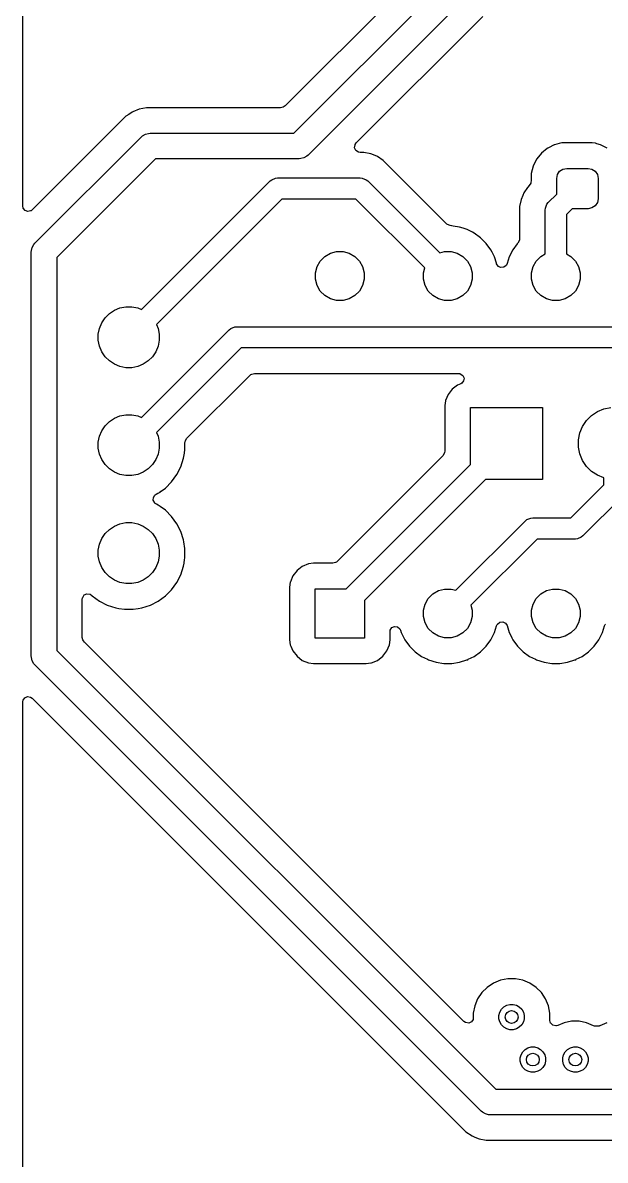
# Model space of a CAD drawing. Header units: inches. Extents: x 1.32 to 5.22, y -7.01 to -1.14.
# Drawn here: x 1.319 to 1.858, y -4.975 to -3.921 of the extents above; entities that cross this region are included whole.
import ezdxf

# ---------------------------------------------------------------- set-up
doc = ezdxf.new("R2010")
doc.units = ezdxf.units.IN
doc.header["$MEASUREMENT"] = 0
doc.layers.add('F.Cu', color=13, linetype='CONTINUOUS', true_color=0xc83434)

msp = doc.modelspace()

# ---------------------------------------------------------------- linework, layer by layer
at = {"layer": 'F.Cu', "linetype": 'CONTINUOUS'}
for p, q in [((1.3189, -4.091), (1.3189, -3.8033)), ((1.7096, -3.8505), (1.562, -3.9981)), ((1.5699, -4.0236), (1.7239, -3.8696)), ((1.7372, -3.8898), (1.5832, -4.0438)), ((1.6278, -4.0326), (1.745, -3.9153)), ((1.4202, -4.004), (1.4171, -4.0061)), ((1.421, -4.0037), (1.4202, -4.004)), ((1.4202, -4.004), (1.4202, -4.004)), ((1.4267, -4.0013), (1.421, -4.0037)), ((1.421, -4.0037), (1.421, -4.0037)), ((1.4335, -4), (1.4267, -4.0013)), ((1.4267, -4.0013), (1.4267, -4.0013)), ((1.5577, -4), (1.4335, -4)), ((1.56, -3.9994), (1.5577, -4)), ((1.5609, -3.9989), (1.56, -3.9994)), ((1.562, -3.9981), (1.5609, -3.9989)), ((1.4144, -4.0079), (1.3277, -4.0946)), ((1.4171, -4.0061), (1.4144, -4.0079)), ((1.4144, -4.0079), (1.4144, -4.0079)), ((1.4171, -4.0061), (1.4171, -4.0061)), ((1.4287, -4.0271), (1.4298, -4.0261)), ((1.4298, -4.0261), (1.4325, -4.0245)), ((1.4325, -4.0245), (1.4355, -4.0237)), ((1.4355, -4.0237), (1.437, -4.0236)), ((1.437, -4.0236), (1.5699, -4.0236)), ((1.3302, -4.1255), (1.4287, -4.0271)), ((1.6263, -4.037), (1.6267, -4.0343)), ((1.6267, -4.0343), (1.6268, -4.034)), ((1.6268, -4.034), (1.6278, -4.0326)), ((1.8112, -4.0344), (1.8058, -4.037)), ((1.8113, -4.0343), (1.8112, -4.0344)), ((1.8156, -4.0332), (1.8113, -4.0343)), ((1.8113, -4.0343), (1.8113, -4.0343)), ((1.8113, -4.0343), (1.8113, -4.0343)), ((1.8183, -4.0326), (1.8156, -4.0332)), ((1.8184, -4.0326), (1.8183, -4.0326)), ((1.8183, -4.0326), (1.8183, -4.0326)), ((1.8186, -4.0325), (1.8184, -4.0326)), ((1.8197, -4.0325), (1.8186, -4.0325)), ((1.8198, -4.0325), (1.8197, -4.0325)), ((1.8199, -4.0325), (1.8198, -4.0325)), ((1.8453, -4.0325), (1.8199, -4.0325)), ((1.8458, -4.0325), (1.8453, -4.0325)), ((1.8453, -4.0325), (1.8453, -4.0325)), ((1.8461, -4.0325), (1.8458, -4.0325)), ((1.8458, -4.0325), (1.8458, -4.0325)), ((1.8494, -4.0327), (1.8461, -4.0325)), ((1.8507, -4.0335), (1.8494, -4.0327)), ((1.8539, -4.0343), (1.8507, -4.0335)), ((1.8603, -4.0375), (1.8539, -4.0343)), ((1.8539, -4.0343), (1.8539, -4.0343)), ((1.4419, -4.0472), (1.3504, -4.1388)), ((1.5748, -4.0472), (1.4419, -4.0472)), ((1.5763, -4.0471), (1.5748, -4.0472)), ((1.5793, -4.0463), (1.5763, -4.0471)), ((1.582, -4.0448), (1.5793, -4.0463)), ((1.5832, -4.0438), (1.582, -4.0448)), ((1.6274, -4.0395), (1.6263, -4.037)), ((1.6297, -4.041), (1.6274, -4.0395)), ((1.6302, -4.0411), (1.6297, -4.041)), ((1.6315, -4.0413), (1.6302, -4.0411)), ((1.6348, -4.0413), (1.6315, -4.0413)), ((1.6413, -4.0426), (1.6348, -4.0413)), ((1.6348, -4.0413), (1.6348, -4.0413)), ((1.6348, -4.0413), (1.6348, -4.0413)), ((1.6421, -4.043), (1.6413, -4.0426)), ((1.6413, -4.0426), (1.6413, -4.0426)), ((1.6413, -4.0426), (1.6413, -4.0426)), ((1.6413, -4.0426), (1.6413, -4.0426)), ((1.6413, -4.0426), (1.6413, -4.0426)), ((1.6413, -4.0426), (1.6413, -4.0426)), ((1.6474, -4.0451), (1.6421, -4.043)), ((1.6421, -4.043), (1.6421, -4.043)), ((1.6421, -4.043), (1.6421, -4.043)), ((1.6528, -4.0488), (1.6474, -4.0451)), ((1.6474, -4.0451), (1.6474, -4.0451)), ((1.6474, -4.0451), (1.6474, -4.0451)), ((1.6474, -4.0451), (1.6474, -4.0451)), ((1.6474, -4.0451), (1.6474, -4.0451)), ((1.7993, -4.042), (1.7949, -4.0474)), ((1.8047, -4.0377), (1.7993, -4.042)), ((1.7993, -4.042), (1.7993, -4.042)), ((1.7993, -4.042), (1.7993, -4.042)), ((1.8048, -4.0376), (1.8047, -4.0377)), ((1.8049, -4.0375), (1.8048, -4.0376)), ((1.8058, -4.037), (1.8049, -4.0375)), ((1.8049, -4.0375), (1.8049, -4.0375)), ((1.7118, -4.1077), (1.6528, -4.0488)), ((1.6528, -4.0488), (1.6528, -4.0488)), ((1.6528, -4.0488), (1.6528, -4.0488)), ((1.7916, -4.054), (1.7899, -4.061)), ((1.7948, -4.0476), (1.7916, -4.054)), ((1.7916, -4.054), (1.7916, -4.054)), ((1.7949, -4.0475), (1.7948, -4.0476)), ((1.7949, -4.0474), (1.7949, -4.0475)), ((1.8161, -4.0588), (1.8192, -4.0568)), ((1.8192, -4.0568), (1.8227, -4.0561)), ((1.8227, -4.0561), (1.8424, -4.0561)), ((1.8424, -4.0561), (1.846, -4.0568)), ((1.846, -4.0568), (1.849, -4.0588)), ((1.4289, -4.1869), (1.548, -4.0678)), ((1.548, -4.0678), (1.5495, -4.0666)), ((1.5495, -4.0666), (1.553, -4.0651)), ((1.5495, -4.0666), (1.5495, -4.0666)), ((1.553, -4.0651), (1.5549, -4.065)), ((1.5549, -4.065), (1.6315, -4.065)), ((1.6315, -4.065), (1.6334, -4.0651)), ((1.6334, -4.0651), (1.637, -4.0666)), ((1.637, -4.0666), (1.637, -4.0666)), ((1.637, -4.0666), (1.6385, -4.0678)), ((1.6385, -4.0678), (1.7051, -4.1345)), ((1.7897, -4.0676), (1.7895, -4.0689)), ((1.7899, -4.061), (1.7897, -4.0626)), ((1.7897, -4.0626), (1.7897, -4.0676)), ((1.8134, -4.0655), (1.8141, -4.0619)), ((1.8134, -4.0801), (1.8134, -4.0655)), ((1.8141, -4.0619), (1.8161, -4.0588)), ((1.849, -4.0588), (1.8511, -4.0619)), ((1.8511, -4.0619), (1.8518, -4.0655)), ((1.8518, -4.0655), (1.8518, -4.0842)), ((1.7829, -4.0789), (1.7819, -4.0814)), ((1.7864, -4.0737), (1.7829, -4.0789)), ((1.7866, -4.0734), (1.7864, -4.0737)), ((1.788, -4.072), (1.7866, -4.0734)), ((1.7866, -4.0734), (1.7866, -4.0734)), ((1.7866, -4.0734), (1.7866, -4.0734)), ((1.7866, -4.0734), (1.7866, -4.0734)), ((1.7866, -4.0734), (1.7866, -4.0734)), ((1.7893, -4.0699), (1.788, -4.072)), ((1.7895, -4.0689), (1.7893, -4.0699)), ((1.559, -4.0846), (1.4428, -4.2008)), ((1.6274, -4.0846), (1.559, -4.0846)), ((1.6912, -4.1484), (1.6274, -4.0846)), ((1.7804, -4.085), (1.7791, -4.0915)), ((1.7819, -4.0814), (1.7804, -4.085)), ((1.7804, -4.085), (1.7804, -4.085)), ((1.7804, -4.085), (1.7804, -4.085)), ((1.8029, -4.0929), (1.8044, -4.0893)), ((1.8044, -4.0893), (1.8056, -4.0878)), ((1.8044, -4.0893), (1.8044, -4.0893)), ((1.8056, -4.0878), (1.8134, -4.0801)), ((1.8511, -4.0877), (1.849, -4.0908)), ((1.8518, -4.0842), (1.8511, -4.0877)), ((1.3192, -4.0927), (1.3189, -4.091)), ((1.3193, -4.093), (1.3192, -4.0927)), ((1.321, -4.0952), (1.3193, -4.093)), ((1.3236, -4.0962), (1.321, -4.0952)), ((1.3262, -4.0956), (1.3236, -4.0962)), ((1.3266, -4.0954), (1.3262, -4.0956)), ((1.3277, -4.0946), (1.3266, -4.0954)), ((1.7791, -4.0915), (1.7791, -4.1209)), ((1.8028, -4.0948), (1.8029, -4.0929)), ((1.8028, -4.1354), (1.8028, -4.0948)), ((1.8278, -4.0935), (1.8224, -4.0989)), ((1.8224, -4.0989), (1.8224, -4.1354)), ((1.8424, -4.0935), (1.8278, -4.0935)), ((1.846, -4.0928), (1.8424, -4.0935)), ((1.849, -4.0908), (1.846, -4.0928)), ((1.7138, -4.1089), (1.7118, -4.1077)), ((1.7148, -4.1092), (1.7138, -4.1089)), ((1.7161, -4.1094), (1.7148, -4.1092)), ((1.7162, -4.1094), (1.7161, -4.1094)), ((1.7161, -4.1094), (1.7161, -4.1094)), ((1.7161, -4.1094), (1.7161, -4.1094)), ((1.7163, -4.1094), (1.7162, -4.1094)), ((1.7176, -4.1096), (1.7163, -4.1094)), ((1.7163, -4.1094), (1.7163, -4.1094)), ((1.7235, -4.1106), (1.7176, -4.1096)), ((1.7176, -4.1096), (1.7176, -4.1096)), ((1.7267, -4.1116), (1.7235, -4.1106)), ((1.7304, -4.1128), (1.7267, -4.1116)), ((1.7353, -4.1153), (1.7304, -4.1128)), ((1.737, -4.1162), (1.7353, -4.1153)), ((1.7429, -4.1205), (1.737, -4.1162)), ((1.748, -4.1256), (1.7429, -4.1205)), ((1.7791, -4.1209), (1.7789, -4.1223)), ((1.3269, -4.1323), (1.3277, -4.1293)), ((1.3277, -4.1293), (1.3292, -4.1267)), ((1.3292, -4.1267), (1.3302, -4.1255)), ((1.7523, -4.1315), (1.748, -4.1256)), ((1.7535, -4.1338), (1.7523, -4.1315)), ((1.7728, -4.1315), (1.7695, -4.1381)), ((1.7768, -4.1261), (1.7728, -4.1315)), ((1.777, -4.1258), (1.7768, -4.1261)), ((1.7774, -4.1254), (1.777, -4.1258)), ((1.7786, -4.1233), (1.7774, -4.1254)), ((1.7789, -4.1223), (1.7786, -4.1233)), ((1.3268, -4.1339), (1.3269, -4.1323)), ((1.3268, -4.5079), (1.3268, -4.1339)), ((1.3504, -4.1388), (1.3504, -4.503)), ((1.5915, -4.1472), (1.5945, -4.142)), ((1.5945, -4.142), (1.5987, -4.1378)), ((1.5987, -4.1378), (1.6039, -4.1348)), ((1.6039, -4.1348), (1.6096, -4.1333)), ((1.6096, -4.1333), (1.6156, -4.1333)), ((1.6156, -4.1333), (1.6213, -4.1348)), ((1.6213, -4.1348), (1.6265, -4.1378)), ((1.6265, -4.1378), (1.6307, -4.142)), ((1.6307, -4.142), (1.6337, -4.1472)), ((1.7051, -4.1345), (1.7096, -4.1333)), ((1.7096, -4.1333), (1.7156, -4.1333)), ((1.7156, -4.1333), (1.7213, -4.1348)), ((1.7213, -4.1348), (1.7265, -4.1378)), ((1.7265, -4.1378), (1.7307, -4.142)), ((1.7307, -4.142), (1.7337, -4.1472)), ((1.7557, -4.1381), (1.7535, -4.1338)), ((1.7576, -4.1439), (1.7557, -4.1381)), ((1.7695, -4.1381), (1.7675, -4.1444)), ((1.7695, -4.1381), (1.7695, -4.1381)), ((1.7915, -4.1472), (1.7945, -4.142)), ((1.7945, -4.142), (1.7987, -4.1378)), ((1.7987, -4.1378), (1.8028, -4.1354)), ((1.8224, -4.1354), (1.8265, -4.1378)), ((1.8265, -4.1378), (1.8307, -4.142)), ((1.8307, -4.142), (1.8337, -4.1472)), ((1.59, -4.1529), (1.5915, -4.1472)), ((1.6337, -4.1472), (1.6352, -4.1529)), ((1.69, -4.1529), (1.6912, -4.1484)), ((1.7337, -4.1472), (1.7352, -4.1529)), ((1.7578, -4.1447), (1.7576, -4.1439)), ((1.7592, -4.1468), (1.7578, -4.1447)), ((1.7593, -4.1469), (1.7592, -4.1468)), ((1.7617, -4.1481), (1.7593, -4.1469)), ((1.7645, -4.1478), (1.7617, -4.1481)), ((1.7666, -4.146), (1.7645, -4.1478)), ((1.7668, -4.1457), (1.7666, -4.146)), ((1.7675, -4.1444), (1.7668, -4.1457)), ((1.79, -4.1529), (1.7915, -4.1472)), ((1.8337, -4.1472), (1.8352, -4.1529)), ((1.59, -4.1589), (1.59, -4.1529)), ((1.5915, -4.1646), (1.59, -4.1589)), ((1.6352, -4.1589), (1.6337, -4.1646)), ((1.6352, -4.1529), (1.6352, -4.1589)), ((1.69, -4.1589), (1.69, -4.1529)), ((1.6915, -4.1646), (1.69, -4.1589)), ((1.7352, -4.1589), (1.7337, -4.1646)), ((1.7352, -4.1529), (1.7352, -4.1589)), ((1.79, -4.1589), (1.79, -4.1529)), ((1.7915, -4.1646), (1.79, -4.1589)), ((1.8352, -4.1589), (1.8337, -4.1646)), ((1.8352, -4.1529), (1.8352, -4.1589)), ((1.5945, -4.1698), (1.5915, -4.1646)), ((1.5987, -4.174), (1.5945, -4.1698)), ((1.6307, -4.1698), (1.6265, -4.174)), ((1.6337, -4.1646), (1.6307, -4.1698)), ((1.6945, -4.1698), (1.6915, -4.1646)), ((1.6987, -4.174), (1.6945, -4.1698)), ((1.7307, -4.1698), (1.7265, -4.174)), ((1.7337, -4.1646), (1.7307, -4.1698)), ((1.7945, -4.1698), (1.7915, -4.1646)), ((1.7987, -4.174), (1.7945, -4.1698)), ((1.8307, -4.1698), (1.8265, -4.174)), ((1.8337, -4.1646), (1.8307, -4.1698)), ((1.4089, -4.1855), (1.4143, -4.1844)), ((1.4143, -4.1844), (1.4199, -4.1844)), ((1.4199, -4.1844), (1.4254, -4.1855)), ((1.6039, -4.177), (1.5987, -4.174)), ((1.6096, -4.1785), (1.6039, -4.177)), ((1.6156, -4.1785), (1.6096, -4.1785)), ((1.6213, -4.177), (1.6156, -4.1785)), ((1.6265, -4.174), (1.6213, -4.177)), ((1.7039, -4.177), (1.6987, -4.174)), ((1.7096, -4.1785), (1.7039, -4.177)), ((1.7156, -4.1785), (1.7096, -4.1785)), ((1.7213, -4.177), (1.7156, -4.1785)), ((1.7265, -4.174), (1.7213, -4.177)), ((1.8039, -4.177), (1.7987, -4.174)), ((1.8096, -4.1785), (1.8039, -4.177)), ((1.8156, -4.1785), (1.8096, -4.1785)), ((1.8213, -4.177), (1.8156, -4.1785)), ((1.8265, -4.174), (1.8213, -4.177)), ((1.3921, -4.1992), (1.3952, -4.1946)), ((1.3952, -4.1946), (1.3991, -4.1907)), ((1.3991, -4.1907), (1.4038, -4.1876)), ((1.4038, -4.1876), (1.4089, -4.1855)), ((1.4254, -4.1855), (1.4289, -4.1869)), ((1.3889, -4.2098), (1.39, -4.2044)), ((1.39, -4.2044), (1.3921, -4.1992)), ((1.4428, -4.2008), (1.4443, -4.2044)), ((1.4443, -4.2044), (1.4453, -4.2098)), ((1.5102, -4.2056), (1.5117, -4.2044)), ((1.5117, -4.2044), (1.5152, -4.2029)), ((1.5117, -4.2044), (1.5117, -4.2044)), ((1.5152, -4.2029), (1.5171, -4.2028)), ((1.5171, -4.2028), (1.9518, -4.2028)), ((1.3889, -4.2154), (1.3889, -4.2098)), ((1.39, -4.2208), (1.3889, -4.2154)), ((1.4289, -4.2869), (1.5102, -4.2056)), ((1.4453, -4.2154), (1.4443, -4.2208)), ((1.4453, -4.2098), (1.4453, -4.2154)), ((1.3921, -4.226), (1.39, -4.2208)), ((1.3952, -4.2306), (1.3921, -4.226)), ((1.4421, -4.226), (1.439, -4.2306)), ((1.4443, -4.2208), (1.4421, -4.226)), ((1.5212, -4.2224), (1.4428, -4.3008)), ((1.9559, -4.2224), (1.5212, -4.2224)), ((1.3991, -4.2345), (1.3952, -4.2306)), ((1.4038, -4.2376), (1.3991, -4.2345)), ((1.4351, -4.2345), (1.4305, -4.2376)), ((1.439, -4.2306), (1.4351, -4.2345)), ((1.4089, -4.2397), (1.4038, -4.2376)), ((1.4143, -4.2408), (1.4089, -4.2397)), ((1.4199, -4.2408), (1.4143, -4.2408)), ((1.4254, -4.2397), (1.4199, -4.2408)), ((1.4305, -4.2376), (1.4254, -4.2397)), ((1.5291, -4.248), (1.5302, -4.2472)), ((1.5302, -4.2472), (1.5311, -4.2467)), ((1.5311, -4.2467), (1.5334, -4.2461)), ((1.5334, -4.2461), (1.7224, -4.2461)), ((1.7224, -4.2461), (1.7238, -4.2463)), ((1.7238, -4.2463), (1.7241, -4.2464)), ((1.7241, -4.2464), (1.7265, -4.2479)), ((1.4708, -4.3062), (1.5291, -4.248)), ((1.7215, -4.2569), (1.7166, -4.2607)), ((1.7245, -4.2557), (1.7215, -4.2569)), ((1.7255, -4.2551), (1.7245, -4.2557)), ((1.7256, -4.255), (1.7255, -4.2551)), ((1.7272, -4.2531), (1.7256, -4.255)), ((1.7265, -4.2479), (1.7276, -4.2504)), ((1.7276, -4.2504), (1.7272, -4.2531)), ((1.7128, -4.2656), (1.7105, -4.2712)), ((1.7166, -4.2607), (1.7128, -4.2656)), ((1.7104, -4.2714), (1.7098, -4.276)), ((1.7098, -4.276), (1.7098, -4.276)), ((1.7098, -4.276), (1.7098, -4.3181)), ((1.7105, -4.2712), (1.7104, -4.2713)), ((1.7104, -4.2713), (1.7104, -4.2714)), ((1.7335, -4.3306), (1.7335, -4.2776)), ((1.7335, -4.2776), (1.8004, -4.2776)), ((1.8004, -4.2776), (1.8004, -4.3445)), ((1.8512, -4.2815), (1.8572, -4.279)), ((1.8572, -4.279), (1.8636, -4.2777)), ((1.3991, -4.2907), (1.4038, -4.2876)), ((1.4038, -4.2876), (1.4089, -4.2855)), ((1.4089, -4.2855), (1.4143, -4.2844)), ((1.4143, -4.2844), (1.4199, -4.2844)), ((1.4199, -4.2844), (1.4254, -4.2855)), ((1.4254, -4.2855), (1.4289, -4.2869)), ((1.8411, -4.2898), (1.8457, -4.2852)), ((1.8457, -4.2852), (1.8512, -4.2815)), ((1.39, -4.3044), (1.3921, -4.2992)), ((1.3921, -4.2992), (1.3952, -4.2946)), ((1.3952, -4.2946), (1.3991, -4.2907)), ((1.8349, -4.3013), (1.8374, -4.2952)), ((1.8374, -4.2952), (1.8411, -4.2898)), ((1.3889, -4.3098), (1.39, -4.3044)), ((1.3889, -4.3154), (1.3889, -4.3098)), ((1.4428, -4.3008), (1.4443, -4.3044)), ((1.4443, -4.3044), (1.4453, -4.3098)), ((1.4453, -4.3098), (1.4453, -4.3154)), ((1.4691, -4.3107), (1.4693, -4.3093)), ((1.4691, -4.3167), (1.4691, -4.3107)), ((1.4693, -4.3093), (1.4695, -4.3085)), ((1.4695, -4.3085), (1.4696, -4.3083)), ((1.4696, -4.3083), (1.4708, -4.3062)), ((1.8336, -4.3077), (1.8349, -4.3013)), ((1.8336, -4.3143), (1.8336, -4.3077)), ((1.39, -4.3208), (1.3889, -4.3154)), ((1.3921, -4.326), (1.39, -4.3208)), ((1.4443, -4.3208), (1.4421, -4.326)), ((1.4453, -4.3154), (1.4443, -4.3208)), ((1.4678, -4.3248), (1.4686, -4.3201)), ((1.4686, -4.3201), (1.4691, -4.3167)), ((1.7093, -4.3204), (1.7081, -4.3225)), ((1.7096, -4.3194), (1.7093, -4.3204)), ((1.7098, -4.3181), (1.7096, -4.3194)), ((1.8349, -4.3207), (1.8336, -4.3143)), ((1.8374, -4.3268), (1.8349, -4.3207)), ((1.3952, -4.3306), (1.3921, -4.326)), ((1.3991, -4.3345), (1.3952, -4.3306)), ((1.439, -4.3306), (1.4351, -4.3345)), ((1.4421, -4.326), (1.439, -4.3306)), ((1.4653, -4.3326), (1.4678, -4.3248)), ((1.7081, -4.3225), (1.6105, -4.4201)), ((1.6184, -4.4457), (1.7335, -4.3306)), ((1.8411, -4.3323), (1.8374, -4.3268)), ((1.4038, -4.3376), (1.3991, -4.3345)), ((1.4089, -4.3397), (1.4038, -4.3376)), ((1.4143, -4.3408), (1.4089, -4.3397)), ((1.4199, -4.3408), (1.4143, -4.3408)), ((1.4254, -4.3397), (1.4199, -4.3408)), ((1.4305, -4.3376), (1.4254, -4.3397)), ((1.4351, -4.3345), (1.4305, -4.3376)), ((1.4568, -4.3465), (1.4616, -4.3398)), ((1.4616, -4.3398), (1.4653, -4.3326)), ((1.8457, -4.3369), (1.8411, -4.3323)), ((1.8512, -4.3405), (1.8457, -4.3369)), ((1.8571, -4.343), (1.8512, -4.3405)), ((1.447, -4.3551), (1.451, -4.3523)), ((1.451, -4.3523), (1.4568, -4.3465)), ((1.7474, -4.3445), (1.6354, -4.4564)), ((1.8004, -4.3445), (1.7474, -4.3445)), ((1.8266, -4.3799), (1.8571, -4.3495)), ((1.8571, -4.3495), (1.8571, -4.343)), ((1.4398, -4.3637), (1.4399, -4.361)), ((1.4399, -4.361), (1.4413, -4.3589)), ((1.4413, -4.3589), (1.4416, -4.3586)), ((1.4416, -4.3586), (1.4426, -4.358)), ((1.4426, -4.358), (1.444, -4.3572)), ((1.444, -4.3572), (1.4441, -4.3572)), ((1.4441, -4.3572), (1.4444, -4.3571)), ((1.4444, -4.3571), (1.4463, -4.3561)), ((1.4444, -4.3571), (1.4444, -4.3571)), ((1.4463, -4.3561), (1.4469, -4.3553)), ((1.4469, -4.3553), (1.447, -4.3551)), ((1.8739, -4.3605), (1.8377, -4.3967)), ((1.4412, -4.3661), (1.4398, -4.3637)), ((1.4415, -4.3665), (1.4412, -4.3661)), ((1.4427, -4.3673), (1.4415, -4.3665)), ((1.4444, -4.3681), (1.4427, -4.3673)), ((1.4461, -4.3694), (1.4444, -4.3681)), ((1.4444, -4.3681), (1.4444, -4.3681)), ((1.451, -4.3729), (1.4461, -4.3694)), ((1.4568, -4.3787), (1.451, -4.3729)), ((1.4089, -4.3855), (1.4143, -4.3844)), ((1.4143, -4.3844), (1.4199, -4.3844)), ((1.4199, -4.3844), (1.4254, -4.3855)), ((1.4616, -4.3854), (1.4568, -4.3787)), ((1.7201, -4.4471), (1.7844, -4.3828)), ((1.7844, -4.3828), (1.7859, -4.3816)), ((1.7859, -4.3816), (1.7894, -4.3801)), ((1.7859, -4.3816), (1.7859, -4.3816)), ((1.7894, -4.3801), (1.7913, -4.3799)), ((1.7913, -4.3799), (1.8266, -4.3799)), ((1.3921, -4.3992), (1.3952, -4.3946)), ((1.3952, -4.3946), (1.3991, -4.3907)), ((1.3991, -4.3907), (1.4038, -4.3876)), ((1.4038, -4.3876), (1.4089, -4.3855)), ((1.4254, -4.3855), (1.4305, -4.3876)), ((1.4305, -4.3876), (1.4351, -4.3907)), ((1.4351, -4.3907), (1.439, -4.3946)), ((1.439, -4.3946), (1.4421, -4.3992)), ((1.4653, -4.3926), (1.4616, -4.3854)), ((1.4678, -4.4004), (1.4653, -4.3926)), ((1.3889, -4.4098), (1.39, -4.4044)), ((1.39, -4.4044), (1.3921, -4.3992)), ((1.4421, -4.3992), (1.4443, -4.4044)), ((1.4443, -4.4044), (1.4453, -4.4098)), ((1.4681, -4.4021), (1.4678, -4.4004)), ((1.4691, -4.4085), (1.4681, -4.4021)), ((1.7954, -4.3996), (1.734, -4.461)), ((1.8307, -4.3996), (1.7954, -4.3996)), ((1.8326, -4.3994), (1.8307, -4.3996)), ((1.8362, -4.3979), (1.8326, -4.3994)), ((1.8377, -4.3967), (1.8362, -4.3979)), ((1.8362, -4.3979), (1.8362, -4.3979)), ((1.3889, -4.4154), (1.3889, -4.4098)), ((1.39, -4.4208), (1.3889, -4.4154)), ((1.4453, -4.4154), (1.4443, -4.4208)), ((1.4453, -4.4098), (1.4453, -4.4154)), ((1.4691, -4.4167), (1.4691, -4.4085)), ((1.3921, -4.426), (1.39, -4.4208)), ((1.3952, -4.4306), (1.3921, -4.426)), ((1.4421, -4.426), (1.439, -4.4306)), ((1.4443, -4.4208), (1.4421, -4.426)), ((1.4653, -4.4326), (1.4678, -4.4248)), ((1.4678, -4.4248), (1.4683, -4.4218)), ((1.4683, -4.4218), (1.4684, -4.4212)), ((1.4684, -4.4212), (1.4687, -4.4192)), ((1.4684, -4.4212), (1.4684, -4.4212)), ((1.4687, -4.4192), (1.4691, -4.4167)), ((1.5778, -4.425), (1.5729, -4.4288)), ((1.5836, -4.4226), (1.5778, -4.425)), ((1.5882, -4.422), (1.5836, -4.4226)), ((1.5836, -4.4226), (1.5836, -4.4226)), ((1.5836, -4.4226), (1.5836, -4.4226)), ((1.6061, -4.422), (1.5882, -4.422)), ((1.6085, -4.4214), (1.6061, -4.422)), ((1.6094, -4.4209), (1.6085, -4.4214)), ((1.6105, -4.4201), (1.6094, -4.4209)), ((1.3991, -4.4345), (1.3952, -4.4306)), ((1.4038, -4.4376), (1.3991, -4.4345)), ((1.4351, -4.4345), (1.4305, -4.4376)), ((1.439, -4.4306), (1.4351, -4.4345)), ((1.4616, -4.4398), (1.4653, -4.4326)), ((1.5691, -4.4337), (1.5668, -4.4393)), ((1.5729, -4.4288), (1.5691, -4.4337)), ((1.4089, -4.4397), (1.4038, -4.4376)), ((1.4143, -4.4408), (1.4089, -4.4397)), ((1.4199, -4.4408), (1.4143, -4.4408)), ((1.4254, -4.4397), (1.4199, -4.4408)), ((1.4305, -4.4376), (1.4254, -4.4397)), ((1.451, -4.4523), (1.4568, -4.4465)), ((1.4568, -4.4465), (1.4616, -4.4398)), ((1.5667, -4.4395), (1.5661, -4.4441)), ((1.5661, -4.4441), (1.5661, -4.4441)), ((1.5661, -4.4441), (1.5661, -4.4929)), ((1.5668, -4.4393), (1.5667, -4.4395)), ((1.5667, -4.4395), (1.5667, -4.4395)), ((1.5898, -4.4913), (1.5898, -4.4457)), ((1.5898, -4.4457), (1.6184, -4.4457)), ((1.6987, -4.4504), (1.7039, -4.4474)), ((1.7039, -4.4474), (1.7096, -4.4459)), ((1.7096, -4.4459), (1.7156, -4.4459)), ((1.7156, -4.4459), (1.7201, -4.4471)), ((1.7987, -4.4504), (1.8039, -4.4474)), ((1.8039, -4.4474), (1.8096, -4.4459)), ((1.8096, -4.4459), (1.8156, -4.4459)), ((1.8156, -4.4459), (1.8213, -4.4474)), ((1.8213, -4.4474), (1.8265, -4.4504)), ((1.374, -4.4555), (1.3742, -4.4541)), ((1.374, -4.4908), (1.374, -4.4555)), ((1.3742, -4.4541), (1.3744, -4.4537)), ((1.3744, -4.4537), (1.3758, -4.4514)), ((1.3758, -4.4514), (1.3783, -4.4503)), ((1.3783, -4.4503), (1.3811, -4.4506)), ((1.3811, -4.4506), (1.3813, -4.4508)), ((1.3813, -4.4508), (1.3828, -4.4518)), ((1.3828, -4.4518), (1.3833, -4.4523)), ((1.3833, -4.4523), (1.3899, -4.4571)), ((1.3899, -4.4571), (1.3972, -4.4608)), ((1.4371, -4.4608), (1.4444, -4.4571)), ((1.4444, -4.4571), (1.451, -4.4523)), ((1.6354, -4.4564), (1.6354, -4.4913)), ((1.6915, -4.4598), (1.6945, -4.4546)), ((1.6945, -4.4546), (1.6987, -4.4504)), ((1.7915, -4.4598), (1.7945, -4.4546)), ((1.7945, -4.4546), (1.7987, -4.4504)), ((1.8265, -4.4504), (1.8307, -4.4546)), ((1.8307, -4.4546), (1.8337, -4.4598)), ((1.3972, -4.4608), (1.405, -4.4633)), ((1.405, -4.4633), (1.4079, -4.4638)), ((1.4079, -4.4638), (1.413, -4.4646)), ((1.413, -4.4646), (1.413, -4.4646)), ((1.413, -4.4646), (1.4212, -4.4646)), ((1.4212, -4.4646), (1.4257, -4.4639)), ((1.4212, -4.4646), (1.4212, -4.4646)), ((1.4257, -4.4639), (1.4293, -4.4633)), ((1.4293, -4.4633), (1.4371, -4.4608)), ((1.69, -4.4655), (1.6915, -4.4598)), ((1.69, -4.4715), (1.69, -4.4655)), ((1.734, -4.461), (1.7352, -4.4655)), ((1.7352, -4.4655), (1.7352, -4.4715)), ((1.79, -4.4655), (1.7915, -4.4598)), ((1.79, -4.4715), (1.79, -4.4655)), ((1.8337, -4.4598), (1.8352, -4.4655)), ((1.8352, -4.4655), (1.8352, -4.4715)), ((1.6915, -4.4772), (1.69, -4.4715)), ((1.6945, -4.4824), (1.6915, -4.4772)), ((1.7337, -4.4772), (1.7307, -4.4824)), ((1.7352, -4.4715), (1.7337, -4.4772)), ((1.7577, -4.48), (1.7584, -4.4787)), ((1.7584, -4.4787), (1.7586, -4.4784)), ((1.7586, -4.4784), (1.7607, -4.4766)), ((1.7607, -4.4766), (1.7635, -4.4763)), ((1.7635, -4.4763), (1.7659, -4.4775)), ((1.7659, -4.4775), (1.766, -4.4776)), ((1.766, -4.4776), (1.7674, -4.4797)), ((1.7915, -4.4772), (1.79, -4.4715)), ((1.7945, -4.4824), (1.7915, -4.4772)), ((1.8337, -4.4772), (1.8307, -4.4824)), ((1.8352, -4.4715), (1.8337, -4.4772)), ((1.8577, -4.48), (1.8584, -4.4787)), ((1.8584, -4.4787), (1.8586, -4.4784)), ((1.6591, -4.4857), (1.6593, -4.4843)), ((1.6591, -4.4929), (1.6591, -4.4857)), ((1.6593, -4.4841), (1.6608, -4.4817)), ((1.6593, -4.4843), (1.6593, -4.4841)), ((1.6608, -4.4817), (1.6633, -4.4806)), ((1.6633, -4.4806), (1.6661, -4.481)), ((1.6661, -4.481), (1.6681, -4.4827)), ((1.6681, -4.4827), (1.6682, -4.4829)), ((1.6682, -4.4829), (1.6688, -4.4841)), ((1.6688, -4.4841), (1.6695, -4.4863)), ((1.6695, -4.4863), (1.6695, -4.4863)), ((1.6695, -4.4863), (1.6728, -4.4929)), ((1.6987, -4.4866), (1.6945, -4.4824)), ((1.7039, -4.4896), (1.6987, -4.4866)), ((1.7096, -4.4911), (1.7039, -4.4896)), ((1.7213, -4.4896), (1.7156, -4.4911)), ((1.7265, -4.4866), (1.7213, -4.4896)), ((1.7307, -4.4824), (1.7265, -4.4866)), ((1.7523, -4.4929), (1.7557, -4.4863)), ((1.7557, -4.4863), (1.7577, -4.48)), ((1.7557, -4.4863), (1.7557, -4.4863)), ((1.7674, -4.4797), (1.7695, -4.4863)), ((1.7695, -4.4863), (1.7695, -4.4863)), ((1.7695, -4.4863), (1.7718, -4.4908)), ((1.7987, -4.4866), (1.7945, -4.4824)), ((1.8039, -4.4896), (1.7987, -4.4866)), ((1.8096, -4.4911), (1.8039, -4.4896)), ((1.8213, -4.4896), (1.8156, -4.4911)), ((1.8265, -4.4866), (1.8213, -4.4896)), ((1.8307, -4.4824), (1.8265, -4.4866)), ((1.8523, -4.4929), (1.8557, -4.4863)), ((1.8557, -4.4863), (1.8577, -4.48)), ((1.8557, -4.4863), (1.8557, -4.4863)), ((1.3746, -4.4931), (1.374, -4.4908)), ((1.3751, -4.494), (1.3746, -4.4931)), ((1.376, -4.4951), (1.3751, -4.494)), ((1.6608, -4.78), (1.376, -4.4951)), ((1.5661, -4.4929), (1.5667, -4.4975)), ((1.5667, -4.4975), (1.5667, -4.4975)), ((1.5667, -4.4975), (1.5667, -4.4975)), ((1.5667, -4.4975), (1.5673, -4.4988)), ((1.5673, -4.4988), (1.5691, -4.5033)), ((1.6354, -4.4913), (1.5898, -4.4913)), ((1.6561, -4.5033), (1.6585, -4.4975)), ((1.6585, -4.4975), (1.6591, -4.4929)), ((1.6728, -4.4929), (1.6771, -4.4988)), ((1.6771, -4.4988), (1.6823, -4.504)), ((1.7156, -4.4911), (1.7096, -4.4911)), ((1.7429, -4.504), (1.748, -4.4988)), ((1.748, -4.4988), (1.7523, -4.4929)), ((1.7718, -4.4908), (1.772, -4.4911)), ((1.772, -4.4911), (1.7728, -4.4929)), ((1.7728, -4.4929), (1.7771, -4.4988)), ((1.7771, -4.4988), (1.7823, -4.504)), ((1.8156, -4.4911), (1.8096, -4.4911)), ((1.8429, -4.504), (1.848, -4.4988)), ((1.848, -4.4988), (1.8523, -4.4929)), ((1.3269, -4.5094), (1.3268, -4.5079)), ((1.3277, -4.5124), (1.3269, -4.5094)), ((1.3504, -4.503), (1.7569, -4.9094)), ((1.5691, -4.5033), (1.5729, -4.5082)), ((1.5729, -4.5082), (1.5778, -4.512)), ((1.6474, -4.512), (1.6523, -4.5082)), ((1.6523, -4.5082), (1.6561, -4.5033)), ((1.6823, -4.504), (1.6882, -4.5083)), ((1.6882, -4.5083), (1.6937, -4.511)), ((1.6937, -4.511), (1.6937, -4.511)), ((1.6937, -4.511), (1.6948, -4.5116)), ((1.7311, -4.5114), (1.7315, -4.511)), ((1.7315, -4.511), (1.737, -4.5083)), ((1.737, -4.5083), (1.7429, -4.504)), ((1.7823, -4.504), (1.7882, -4.5083)), ((1.7882, -4.5083), (1.7937, -4.511)), ((1.7937, -4.511), (1.7937, -4.511)), ((1.7937, -4.511), (1.7948, -4.5116)), ((1.8311, -4.5114), (1.8315, -4.511)), ((1.8315, -4.511), (1.837, -4.5083)), ((1.837, -4.5083), (1.8429, -4.504)), ((1.3292, -4.5151), (1.3277, -4.5124)), ((1.3302, -4.5162), (1.3292, -4.5151)), ((1.7436, -4.9296), (1.3302, -4.5162)), ((1.5778, -4.512), (1.5836, -4.5144)), ((1.5836, -4.5144), (1.5882, -4.515)), ((1.5882, -4.515), (1.637, -4.515)), ((1.637, -4.515), (1.6413, -4.5144)), ((1.637, -4.515), (1.637, -4.515)), ((1.637, -4.515), (1.637, -4.515)), ((1.6413, -4.5144), (1.6414, -4.5144)), ((1.6414, -4.5144), (1.6416, -4.5144)), ((1.6416, -4.5144), (1.6418, -4.5143)), ((1.6418, -4.5143), (1.6474, -4.512)), ((1.6948, -4.5116), (1.6948, -4.5116)), ((1.6948, -4.5116), (1.6948, -4.5116)), ((1.6948, -4.5116), (1.6948, -4.5116)), ((1.6948, -4.5116), (1.7017, -4.5138)), ((1.7017, -4.5138), (1.7017, -4.5138)), ((1.7017, -4.5138), (1.7017, -4.5138)), ((1.7017, -4.5138), (1.7017, -4.5138)), ((1.7017, -4.5138), (1.7089, -4.515)), ((1.7089, -4.515), (1.7089, -4.515)), ((1.7089, -4.515), (1.7163, -4.515)), ((1.7163, -4.515), (1.7235, -4.5138)), ((1.7163, -4.515), (1.7163, -4.515)), ((1.7235, -4.5138), (1.7303, -4.5116)), ((1.7235, -4.5138), (1.7235, -4.5138)), ((1.7235, -4.5138), (1.7235, -4.5138)), ((1.7235, -4.5138), (1.7235, -4.5138)), ((1.7303, -4.5116), (1.7306, -4.5115)), ((1.7306, -4.5115), (1.7306, -4.5115)), ((1.7306, -4.5115), (1.7308, -4.5115)), ((1.7308, -4.5115), (1.7311, -4.5114)), ((1.7948, -4.5116), (1.7948, -4.5116)), ((1.7948, -4.5116), (1.7948, -4.5116)), ((1.7948, -4.5116), (1.7948, -4.5116)), ((1.7948, -4.5116), (1.8017, -4.5138)), ((1.8017, -4.5138), (1.8017, -4.5138)), ((1.8017, -4.5138), (1.8017, -4.5138)), ((1.8017, -4.5138), (1.8017, -4.5138)), ((1.8017, -4.5138), (1.8089, -4.515)), ((1.8089, -4.515), (1.8089, -4.515)), ((1.8089, -4.515), (1.8163, -4.515)), ((1.8163, -4.515), (1.8235, -4.5138)), ((1.8163, -4.515), (1.8163, -4.515)), ((1.8235, -4.5138), (1.8303, -4.5116)), ((1.8235, -4.5138), (1.8235, -4.5138)), ((1.8235, -4.5138), (1.8235, -4.5138)), ((1.8235, -4.5138), (1.8235, -4.5138)), ((1.8303, -4.5116), (1.8306, -4.5115)), ((1.8306, -4.5115), (1.8306, -4.5115)), ((1.8306, -4.5115), (1.8308, -4.5115)), ((1.8308, -4.5115), (1.8311, -4.5114)), ((1.3189, -4.5508), (1.3191, -4.5495)), ((1.3189, -5.0556), (1.3189, -4.5508)), ((1.3191, -4.5495), (1.3192, -4.549)), ((1.3192, -4.549), (1.3207, -4.5467)), ((1.3207, -4.5467), (1.3232, -4.5456)), ((1.3232, -4.5456), (1.326, -4.546)), ((1.326, -4.546), (1.3262, -4.5461)), ((1.3262, -4.5461), (1.3277, -4.5471)), ((1.3277, -4.5471), (1.7244, -4.9439)), ((1.7275, -4.8466), (1.6608, -4.78)), ((1.7491, -4.815), (1.7441, -4.8199)), ((1.7549, -4.8111), (1.7491, -4.815)), ((1.7491, -4.815), (1.7491, -4.815)), ((1.7613, -4.8084), (1.7549, -4.8111)), ((1.7549, -4.8111), (1.7549, -4.8111)), ((1.7549, -4.8111), (1.7549, -4.8111)), ((1.7682, -4.8071), (1.7613, -4.8084)), ((1.7613, -4.8084), (1.7613, -4.8084)), ((1.7613, -4.8084), (1.7613, -4.8084)), ((1.7751, -4.8071), (1.7682, -4.8071)), ((1.7682, -4.8071), (1.7682, -4.8071)), ((1.7682, -4.8071), (1.7682, -4.8071)), ((1.782, -4.8084), (1.7751, -4.8071)), ((1.7751, -4.8071), (1.7751, -4.8071)), ((1.7751, -4.8071), (1.7751, -4.8071)), ((1.7884, -4.8111), (1.782, -4.8084)), ((1.782, -4.8084), (1.782, -4.8084)), ((1.782, -4.8084), (1.782, -4.8084)), ((1.7943, -4.815), (1.7884, -4.8111)), ((1.7884, -4.8111), (1.7884, -4.8111)), ((1.7884, -4.8111), (1.7884, -4.8111)), ((1.7884, -4.8111), (1.7884, -4.8111)), ((1.7884, -4.8111), (1.7884, -4.8111)), ((1.7992, -4.8199), (1.7943, -4.815)), ((1.7943, -4.815), (1.7943, -4.815)), ((1.7943, -4.815), (1.7943, -4.815)), ((1.7402, -4.8257), (1.7376, -4.8322)), ((1.7441, -4.8199), (1.7402, -4.8257)), ((1.7402, -4.8257), (1.7402, -4.8257)), ((1.7402, -4.8257), (1.7402, -4.8257)), ((1.7441, -4.8199), (1.7441, -4.8199)), ((1.7441, -4.8199), (1.7441, -4.8199)), ((1.8031, -4.8257), (1.7992, -4.8199)), ((1.7992, -4.8199), (1.7992, -4.8199)), ((1.7992, -4.8199), (1.7992, -4.8199)), ((1.8057, -4.8322), (1.8031, -4.8257)), ((1.8031, -4.8257), (1.8031, -4.8257)), ((1.7376, -4.8322), (1.7362, -4.839)), ((1.7376, -4.8322), (1.7376, -4.8322)), ((1.7376, -4.8322), (1.7376, -4.8322)), ((1.7607, -4.838), (1.7623, -4.8353)), ((1.7623, -4.8353), (1.7645, -4.8331)), ((1.7645, -4.8331), (1.7671, -4.8316)), ((1.7671, -4.8316), (1.7701, -4.8308)), ((1.7701, -4.8308), (1.7732, -4.8308)), ((1.7732, -4.8308), (1.7762, -4.8316)), ((1.7762, -4.8316), (1.7788, -4.8331)), ((1.7788, -4.8331), (1.781, -4.8353)), ((1.781, -4.8353), (1.7826, -4.838)), ((1.8071, -4.8389), (1.8057, -4.8322)), ((1.8057, -4.8322), (1.8057, -4.8322)), ((1.7289, -4.8476), (1.7275, -4.8466)), ((1.7292, -4.8477), (1.7289, -4.8476)), ((1.7319, -4.8481), (1.7292, -4.8477)), ((1.7344, -4.847), (1.7319, -4.8481)), ((1.7359, -4.8447), (1.7344, -4.847)), ((1.736, -4.8442), (1.7359, -4.8447)), ((1.7362, -4.8429), (1.736, -4.8442)), ((1.7362, -4.839), (1.7362, -4.8429)), ((1.7599, -4.841), (1.7607, -4.838)), ((1.7599, -4.8441), (1.7599, -4.841)), ((1.7607, -4.847), (1.7599, -4.8441)), ((1.7623, -4.8497), (1.7607, -4.847)), ((1.7826, -4.847), (1.781, -4.8497)), ((1.7826, -4.838), (1.7834, -4.841)), ((1.7834, -4.8441), (1.7826, -4.847)), ((1.7834, -4.841), (1.7834, -4.8441)), ((1.8071, -4.839), (1.8071, -4.8389)), ((1.8071, -4.8456), (1.8071, -4.839)), ((1.8078, -4.8481), (1.8071, -4.8456)), ((1.8079, -4.8483), (1.8078, -4.8481)), ((1.8099, -4.8501), (1.8079, -4.8483)), ((1.8079, -4.8483), (1.8079, -4.8483)), ((1.8204, -4.8478), (1.8145, -4.8502)), ((1.8272, -4.8464), (1.8204, -4.8478)), ((1.8204, -4.8478), (1.8204, -4.8478)), ((1.8204, -4.8478), (1.8204, -4.8478)), ((1.8342, -4.8464), (1.8272, -4.8464)), ((1.8272, -4.8464), (1.8272, -4.8464)), ((1.8272, -4.8464), (1.8272, -4.8464)), ((1.841, -4.8478), (1.8342, -4.8464)), ((1.8342, -4.8464), (1.8342, -4.8464)), ((1.8342, -4.8464), (1.8342, -4.8464)), ((1.841, -4.8478), (1.841, -4.8478)), ((1.841, -4.8478), (1.841, -4.8478)), ((1.8475, -4.8505), (1.841, -4.8478)), ((1.8597, -4.8478), (1.8533, -4.8505)), ((1.7645, -4.8519), (1.7623, -4.8497)), ((1.7671, -4.8534), (1.7645, -4.8519)), ((1.7701, -4.8542), (1.7671, -4.8534)), ((1.7732, -4.8542), (1.7701, -4.8542)), ((1.7762, -4.8534), (1.7732, -4.8542)), ((1.7788, -4.8519), (1.7762, -4.8534)), ((1.781, -4.8497), (1.7788, -4.8519)), ((1.8126, -4.8506), (1.8099, -4.8501)), ((1.8129, -4.8506), (1.8126, -4.8506)), ((1.8132, -4.8506), (1.8129, -4.8506)), ((1.8145, -4.8502), (1.8132, -4.8506)), ((1.8476, -4.8505), (1.8475, -4.8505)), ((1.8475, -4.8505), (1.8475, -4.8505)), ((1.8475, -4.8505), (1.8475, -4.8505)), ((1.8485, -4.8509), (1.8476, -4.8505)), ((1.8476, -4.8505), (1.8476, -4.8505)), ((1.8491, -4.851), (1.8485, -4.8509)), ((1.8518, -4.851), (1.8491, -4.851)), ((1.8526, -4.8508), (1.8518, -4.851)), ((1.8532, -4.8505), (1.8526, -4.8508)), ((1.8533, -4.8505), (1.8532, -4.8505)), ((1.7796, -4.8803), (1.7804, -4.8774)), ((1.7804, -4.8774), (1.782, -4.8747)), ((1.782, -4.8747), (1.7841, -4.8725)), ((1.7841, -4.8725), (1.7868, -4.871)), ((1.7868, -4.871), (1.7898, -4.8702)), ((1.7898, -4.8702), (1.7929, -4.8702)), ((1.7929, -4.8702), (1.7959, -4.871)), ((1.7959, -4.871), (1.7985, -4.8725)), ((1.7985, -4.8725), (1.8007, -4.8747)), ((1.8007, -4.8747), (1.8023, -4.8774)), ((1.8023, -4.8774), (1.803, -4.8803)), ((1.819, -4.8803), (1.8198, -4.8774)), ((1.8198, -4.8774), (1.8213, -4.8747)), ((1.8213, -4.8747), (1.8235, -4.8725)), ((1.8235, -4.8725), (1.8262, -4.871)), ((1.8262, -4.871), (1.8292, -4.8702)), ((1.8292, -4.8702), (1.8323, -4.8702)), ((1.8323, -4.8702), (1.8352, -4.871)), ((1.8352, -4.871), (1.8379, -4.8725)), ((1.8379, -4.8725), (1.8401, -4.8747)), ((1.8401, -4.8747), (1.8416, -4.8774)), ((1.8416, -4.8774), (1.8424, -4.8803)), ((1.7796, -4.8834), (1.7796, -4.8803)), ((1.7804, -4.8864), (1.7796, -4.8834)), ((1.782, -4.8891), (1.7804, -4.8864)), ((1.7841, -4.8913), (1.782, -4.8891)), ((1.8007, -4.8891), (1.7985, -4.8913)), ((1.8023, -4.8864), (1.8007, -4.8891)), ((1.803, -4.8834), (1.8023, -4.8864)), ((1.803, -4.8803), (1.803, -4.8834)), ((1.819, -4.8834), (1.819, -4.8803)), ((1.8198, -4.8864), (1.819, -4.8834)), ((1.8213, -4.8891), (1.8198, -4.8864)), ((1.8235, -4.8913), (1.8213, -4.8891)), ((1.8401, -4.8891), (1.8379, -4.8913)), ((1.8416, -4.8864), (1.8401, -4.8891)), ((1.8424, -4.8834), (1.8416, -4.8864)), ((1.8424, -4.8803), (1.8424, -4.8834)), ((1.7868, -4.8928), (1.7841, -4.8913)), ((1.7898, -4.8936), (1.7868, -4.8928)), ((1.7929, -4.8936), (1.7898, -4.8936)), ((1.7959, -4.8928), (1.7929, -4.8936)), ((1.7985, -4.8913), (1.7959, -4.8928)), ((1.8262, -4.8928), (1.8235, -4.8913)), ((1.8292, -4.8936), (1.8262, -4.8928)), ((1.8323, -4.8936), (1.8292, -4.8936)), ((1.8352, -4.8928), (1.8323, -4.8936)), ((1.8379, -4.8913), (1.8352, -4.8928)), ((1.7569, -4.9094), (2.185, -4.9094)), ((1.7448, -4.9306), (1.7436, -4.9296)), ((1.7474, -4.9322), (1.7448, -4.9306)), ((1.7448, -4.9306), (1.7448, -4.9306)), ((1.7504, -4.933), (1.7474, -4.9322)), ((1.752, -4.9331), (1.7504, -4.933)), ((2.185, -4.9331), (1.752, -4.9331)), ((1.7244, -4.9439), (1.7294, -4.9488)), ((1.7294, -4.9488), (1.7294, -4.9488)), ((1.7294, -4.9488), (1.7352, -4.9527)), ((1.7352, -4.9527), (1.7352, -4.9527)), ((1.7352, -4.9527), (1.7376, -4.9537)), ((1.7376, -4.9537), (1.7416, -4.9554)), ((1.7416, -4.9554), (1.7416, -4.9554)), ((1.7416, -4.9554), (1.7416, -4.9554)), ((1.7416, -4.9554), (1.7416, -4.9554)), ((1.7416, -4.9554), (1.7482, -4.9567)), ((1.7482, -4.9567), (1.7483, -4.9567)), ((1.7483, -4.9567), (1.7485, -4.9567)), ((1.7485, -4.9567), (2.1885, -4.9567))]:
    msp.add_line(p, q, dxfattribs=at)
at = {"layer": 'F.Cu'}
for centre in [(1.7717, -4.8425), (1.7913, -4.8819), (1.8307, -4.8819)]:
    msp.add_circle(centre, 0.00591, dxfattribs=at)

doc.saveas('drawing.dxf')
